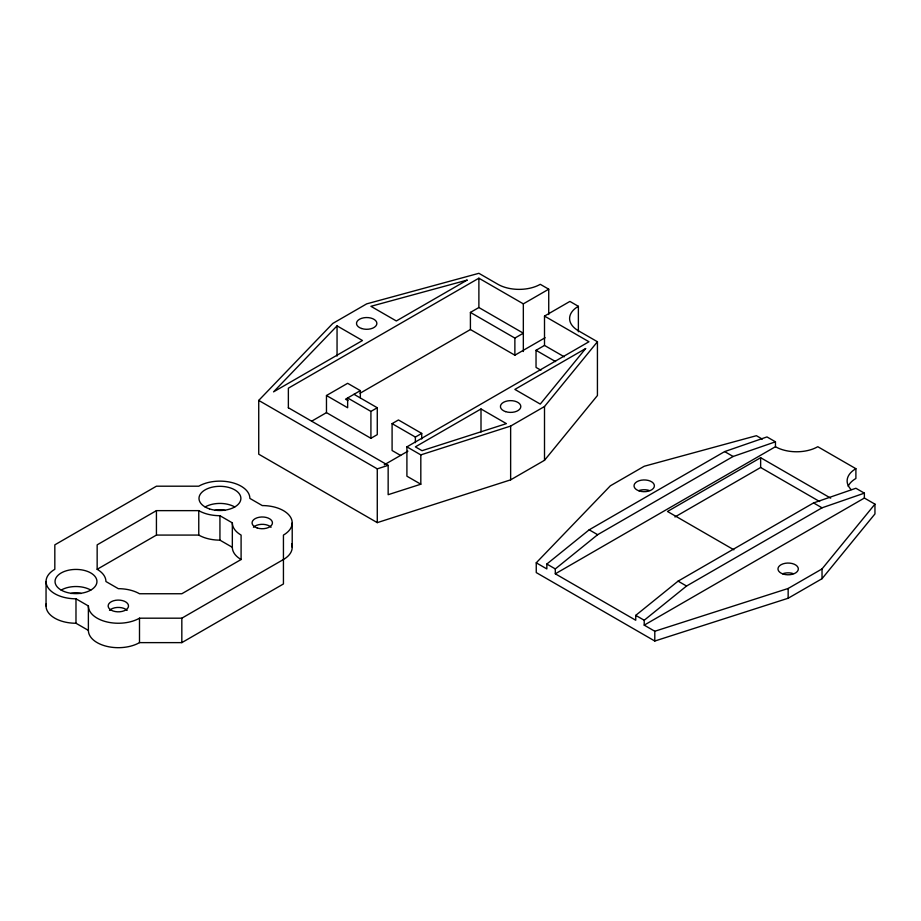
<?xml version="1.0" encoding="UTF-8"?>
<svg xmlns="http://www.w3.org/2000/svg" width="921" height="921" viewBox="0 0 921 921"><rect width="100%" height="100%" fill="white"/><g stroke="black" fill="none" stroke-linecap="round" stroke-linejoin="round"><path stroke-width="1.38" d="M420.816 454.882L420.816 484.216L406.909 476.192L406.909 446.858L420.816 454.882L510.637 426.078L544.507 406.518L597.43 341.749L578.376 330.754A29.933 17.28 0 0 1 578.376 306.313L569.903 301.42L544.507 316.087L544.507 345.421L564.262 356.818M548.732 314.533L548.732 289.194L540.27 284.313A29.933 17.28 0 0 1 497.939 284.313L478.885 273.307L366.685 303.861L332.815 323.421L258.732 400.416L258.732 454.191L377.276 522.633L510.637 479.853L544.507 460.304L597.43 395.523L597.43 341.749M644.216 625.14L654.796 631.253L788.157 588.473L822.027 568.925L874.95 504.144L864.37 498.042L644.216 625.14L644.216 620.247L686.548 586.032L822.027 507.816L864.37 493.149L864.37 498.042M762.289 439.098L756.406 435.702L644.216 466.256L610.347 485.816L536.252 562.812L536.252 572.586L654.796 641.028L788.157 598.247L822.027 578.699L874.95 513.93L874.95 504.144M337.051 325.861L273.549 391.862L362.46 340.528L337.051 325.861L337.051 356.059M536.252 562.812L546.844 568.925L546.844 564.032L589.175 529.817L724.654 451.589L766.986 436.934L775.459 441.815L775.459 446.708L555.305 573.806L555.305 568.925L597.648 534.698L733.128 456.482L775.459 441.815M555.305 573.806L635.743 620.247L635.743 615.366L678.086 581.139L813.565 502.924L855.897 488.257L864.37 493.149M548.732 289.194L523.335 303.861L478.885 278.2L288.365 388.19L288.365 407.899M353.986 394.303L377.276 407.75L377.276 434.631L370.921 438.304L326.471 412.631L326.471 395.523L347.643 383.309L360.341 390.631L360.341 397.768M470.412 312.415L478.885 307.533L523.335 333.195L514.874 338.088L470.412 312.415L470.412 329.534L360.042 393.255M360.341 390.631L345.525 399.196L347.942 400.589M156.432 510.637L97.154 544.852L97.154 569.305A29.933 17.28 0 0 1 105.927 581.519L118.325 588.68A29.933 17.28 0 0 1 139.497 593.746L181.828 593.746L241.095 559.519L241.095 535.078A29.933 17.28 0 0 1 232.334 522.863L219.935 515.702A29.933 17.28 0 0 1 198.763 510.637L156.432 510.637L156.432 535.078L97.154 569.305M311.724 421.15L326.471 412.631M326.471 395.523L347.643 407.75L347.643 397.964L370.921 411.411L377.276 407.75M400.67 455.469L392.093 450.519L392.093 423.637L398.448 419.964L421.726 433.411L421.726 438.995M470.412 329.534L514.874 355.195L545.105 337.731M540.926 370.23L536.034 367.41L536.034 350.302L544.507 345.421M392.093 423.637L415.371 437.072L421.726 433.411M406.909 446.858L588.956 341.749L544.507 316.087M384.241 464.829L407.911 451.163M481.004 408.97L415.371 446.858L422.025 450.691L506.4 423.637L481.004 408.97L481.004 431.972M46.303 603.704A29.933 17.28 0 0 0 75.983 623.252L88.381 630.401A29.933 17.28 0 0 0 106.871 646.369A29.933 17.28 0 0 0 139.497 642.628L181.828 642.628L283.438 583.96L283.438 535.078A29.933 17.28 0 0 0 289.931 516.244A29.933 17.28 0 0 0 262.266 505.571L249.867 498.411A29.933 17.28 0 0 0 231.39 482.443A29.933 17.28 0 0 0 198.763 486.196L156.432 486.196L54.823 544.852L54.823 569.305A29.933 17.28 0 0 0 48.329 588.139A29.933 17.28 0 0 0 75.983 598.8L88.381 605.96A29.933 17.28 0 0 0 106.871 621.928A29.933 17.28 0 0 0 139.497 618.187L181.828 618.187L283.438 559.519A29.933 17.28 0 0 0 291.623 543.92M830.696 498.157L760.642 457.702L667.495 511.477L733.876 549.802M674.955 516.957L760.642 467.488L819.644 501.542M258.732 400.416L377.276 468.858L388.155 465.358L388.155 494.692L420.816 484.216M156.432 535.078L198.763 535.078A29.933 17.28 0 0 0 219.935 540.143L232.334 547.304A29.933 17.28 0 0 0 241.095 559.519M848.149 486.23A29.933 17.28 0 0 1 855.897 478.483L855.897 468.708L817.79 446.708A29.933 17.28 0 0 1 775.459 446.708M724.654 451.589L733.128 456.482M813.565 502.924L822.027 507.816M536.034 350.302L555.582 361.585M589.175 529.817L597.648 534.698M678.086 581.139L686.548 586.032M288.365 407.75L388.155 465.358M546.844 564.032L555.305 568.925M635.743 615.366L644.216 620.247M822.027 568.925L822.027 578.699M788.157 588.473L788.157 598.247M760.642 457.702L760.642 467.488M654.796 631.253L654.796 641.028M578.376 306.313L578.376 331.779M544.507 406.518L544.507 460.304M523.335 303.861L523.335 351.523M514.874 338.088L514.874 355.195M510.637 426.078L510.637 479.853M478.885 278.2L478.885 307.533M415.371 437.072L415.371 442.667M377.276 468.858L377.276 522.633M370.921 411.411L370.921 438.304M292.21 522.863L292.21 547.304M232.334 522.863L232.334 547.304M219.935 515.702L219.935 540.143M198.763 510.637L198.763 535.078M181.828 618.187L181.828 642.628M139.497 618.187L139.497 642.628M88.381 605.96L88.381 630.401M75.983 598.8L75.983 623.252M46.05 581.519L46.05 605.96M253.459 527.249A10.177 5.871 0 0 1 271.085 527.249M109.507 610.358A10.177 5.871 0 0 1 127.133 610.358M214.846 510.441A10.177 5.871 0 0 1 225.023 510.441M61.166 590.073A20.953 12.1 0 0 0 96.233 584.651A20.953 12.1 0 0 0 70.56 569.834A20.953 12.1 0 0 0 61.166 590.073A20.953 12.1 0 0 1 90.799 590.073M205.118 506.964A20.953 12.1 0 0 1 234.751 506.964M70.894 593.538A10.177 5.871 0 0 1 81.071 593.538M783.069 573.61A10.177 5.871 0 0 1 793.246 573.61M639.128 490.502A10.177 5.871 0 0 1 649.305 490.502M851.142 489.569A29.933 17.28 0 0 1 855.897 468.708M585.629 348.564L540.27 404.077L514.874 389.41L585.629 348.564M467.085 280.122L396.329 320.969L370.921 306.313L467.085 280.122M111.13 610.116A10.177 5.871 0 0 0 128.157 607.48A10.177 5.871 0 0 0 115.689 600.285A10.177 5.871 0 0 0 111.13 610.116M257.178 527.952A10.177 5.871 0 0 0 272.443 522.863A10.177 5.871 0 0 0 257.178 517.763A10.177 5.871 0 0 0 257.178 527.952M209.458 508.887A20.953 12.1 0 0 0 240.888 498.411A20.953 12.1 0 0 0 209.458 487.934A20.953 12.1 0 0 0 209.458 508.887M639.128 490.905A10.177 5.871 0 0 0 654.394 485.816A10.177 5.871 0 0 0 639.128 480.727A10.177 5.871 0 0 0 639.128 490.905M783.069 574.013A10.177 5.871 0 0 0 798.334 568.925A10.177 5.871 0 0 0 783.069 563.836A10.177 5.871 0 0 0 783.069 574.013M505.548 411.618A10.177 5.871 0 0 0 520.814 406.518A10.177 5.871 0 0 0 505.548 401.429A10.177 5.871 0 0 0 505.548 411.618M361.596 328.509A10.177 5.871 0 0 0 376.873 323.421A10.177 5.871 0 0 0 361.596 318.332A10.177 5.871 0 0 0 361.596 328.509"/></g></svg>
